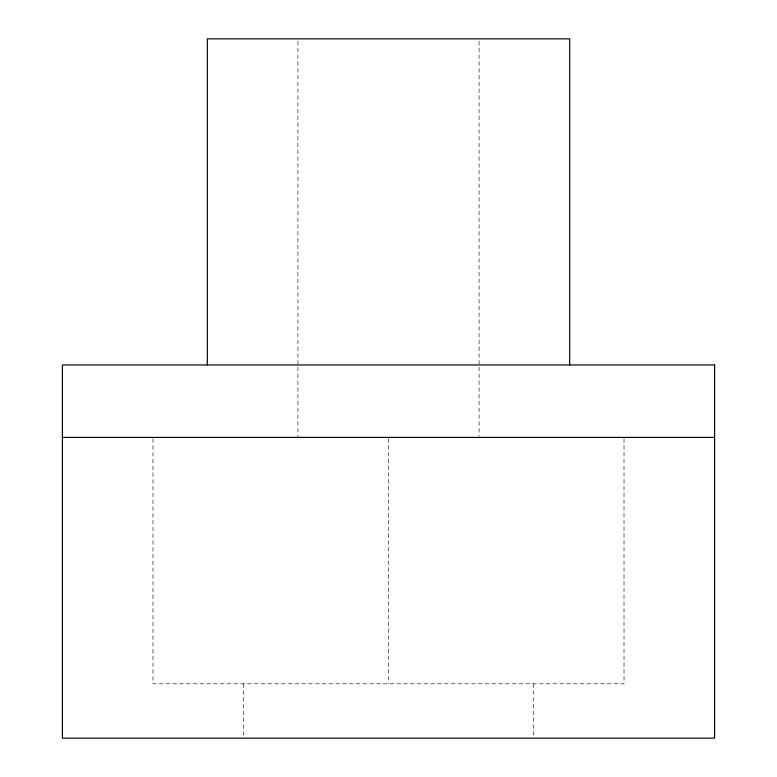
<?xml version="1.0" encoding="UTF-8"?>
<svg xmlns="http://www.w3.org/2000/svg" width="777" height="777" viewBox="0 0 777 777"><rect width="100%" height="100%" fill="white"/><g stroke="black" fill="none" stroke-linecap="round" stroke-linejoin="round"><path stroke-width="0.58" stroke-dasharray="3.88 2.91" d="M624.018 438.626L624.018 683.799L152.982 683.799L152.982 438.626M533.43 683.799L533.43 735.732M479.079 41.268L479.079 436.208M388.5 438.626L388.5 683.799M297.921 41.268L297.921 437.412M243.57 683.799L243.57 738.15"/><path stroke-width="1.17" d="M62.403 437.412L714.597 437.412M569.667 364.947L569.667 38.85L207.333 38.85L207.333 364.947M714.597 364.947L62.403 364.947L62.403 738.15L714.597 738.15L714.597 364.947"/></g></svg>
